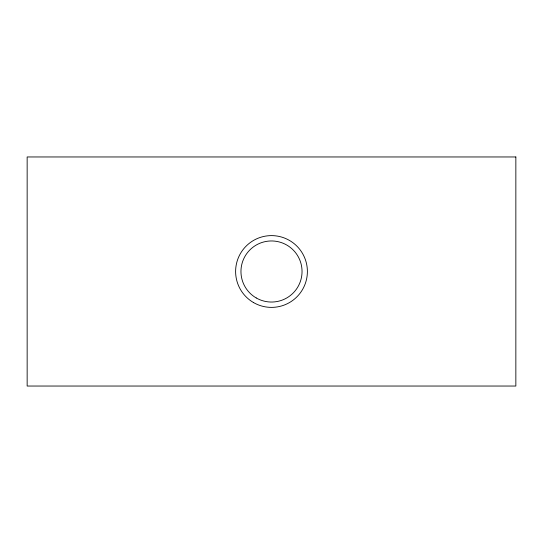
<?xml version="1.0" encoding="UTF-8"?>
<svg xmlns="http://www.w3.org/2000/svg" width="543" height="543" viewBox="0 0 543 543"><rect width="100%" height="100%" fill="white"/><g stroke="black" fill="none" stroke-linecap="round" stroke-linejoin="round"><path stroke-width="0.81" d="M515.85 156.961L27.15 156.961L27.15 386.039L515.85 386.039L515.85 156.961M253.554 302.58A35.892 35.892 0 0 0 307.392 271.5A35.892 35.892 0 0 0 253.554 240.42A35.892 35.892 0 0 0 253.554 302.58M256.228 297.951A30.544 30.544 0 0 0 302.044 271.5A30.544 30.544 0 0 0 256.228 245.049A30.544 30.544 0 0 0 256.228 297.951"/></g></svg>
